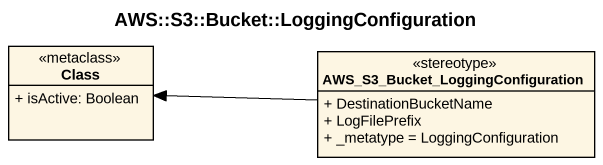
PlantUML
@startuml
title AWS::S3::Bucket::LoggingConfiguration
hide circle
hide empty members
skinparam classAttributeIconSize 0
class "Class" as Class_ <<metaclass>> {
  + isActive: Boolean
}
class "AWS_S3_Bucket_LoggingConfiguration" as AWS_S3_Bucket <<stereotype>> {
  + DestinationBucketName
  + LogFilePrefix
  + _metatype = LoggingConfiguration
}
AWS_S3_Bucket -left-> Class_
@enduml
